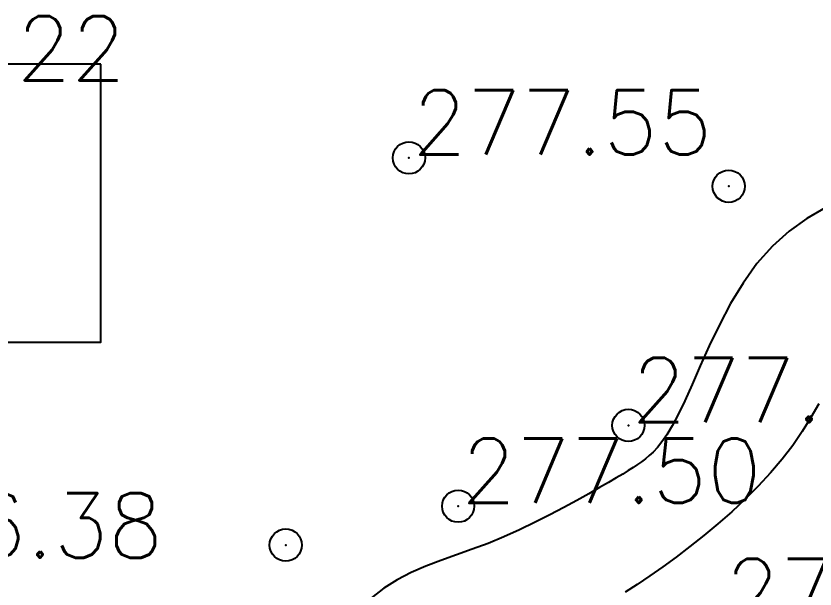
# Model space of a CAD drawing. Header units: millimetres. Extents: x 524954 to 526204, y 9523489 to 9524010.
# Drawn here: x 525580.18 to 525592.6, y 9523844.5 to 9523853.4 of the extents above; entities that cross this region are included whole.
import ezdxf

# ---------------------------------------------------------------- set-up
doc = ezdxf.new("R2010")
doc.units = ezdxf.units.MM
doc.header["$PDMODE"] = 32
doc.header["$PDSIZE"] = 0.5
for name, color, linetype in [('CN_01_00', 3, 'Continuous'), ('CN_02_00', 4, 'Continuous'), ('Signalisation', 7, 'Continuous'), ('TopoAlt', 3, 'Continuous'), ('TOPOJIS', 7, 'Continuous')]:
    doc.layers.add(name, color=color, linetype=linetype)
doc.styles.add('Simplex 1.0', font='Simplex.shx', dxfattribs={"width": 0.99, "height": 1})

# ---------------------------------------------------------------- blocks, each defined once
blk = doc.blocks.new('TCPOINT M')
at = {"color": 0}
blk.add_point((0, 0), dxfattribs=at)
at = {"layer": 'TopoAlt', "style": 'Simplex 1.0', "width": 0.99}
blk.add_attdef('ALT', (0.15, 0.15), '', height=1, dxfattribs=at)

msp = doc.modelspace()

# ---------------------------------------------------------------- linework, layer by layer
at = {"layer": 'CN_01_00', "elevation": 279, "flags": 128}
msp.add_lwpolyline([(525592.659, 9523847.378), (525592.536, 9523847.166), (525592.403, 9523846.95), (525592.256, 9523846.733), (525592.091, 9523846.518), (525591.911, 9523846.307), (525591.719, 9523846.1), (525591.516, 9523845.898), (525591.306, 9523845.703), (525591.091, 9523845.514), (525590.873, 9523845.334), (525590.656, 9523845.162), (525590.442, 9523845), (525590.233, 9523844.848), (525590.031, 9523844.707), (525589.836, 9523844.575), (525589.652, 9523844.454)], dxfattribs=at)
at = {"layer": 'CN_02_00', "elevation": 278, "flags": 128}
msp.add_lwpolyline([(525592.761, 9523850.425), (525592.476, 9523850.26), (525592.199, 9523850.062), (525591.938, 9523849.828), (525591.699, 9523849.557), (525591.484, 9523849.256), (525591.289, 9523848.936), (525591.114, 9523848.609), (525590.957, 9523848.283), (525590.816, 9523847.971), (525590.69, 9523847.681), (525590.577, 9523847.426), (525590.474, 9523847.213), (525590.382, 9523847.039), (525590.298, 9523846.899), (525590.222, 9523846.787), (525590.151, 9523846.7), (525590.086, 9523846.631), (525590.024, 9523846.575), (525589.964, 9523846.526), (525589.904, 9523846.481), (525589.842, 9523846.437), (525589.775, 9523846.392), (525589.699, 9523846.343), (525589.612, 9523846.29), (525589.51, 9523846.229), (525589.39, 9523846.159), (525589.249, 9523846.078), (525589.085, 9523845.984), (525588.9, 9523845.881), (525588.697, 9523845.77), (525588.479, 9523845.656), (525588.249, 9523845.54), (525588.01, 9523845.425), (525587.765, 9523845.315), (525587.518, 9523845.213), (525587.271, 9523845.12), (525587.026, 9523845.033), (525586.785, 9523844.947), (525586.55, 9523844.857), (525586.323, 9523844.758), (525586.105, 9523844.647), (525585.899, 9523844.517), (525585.706, 9523844.365)], dxfattribs=at)
at = {"layer": 'Signalisation', "color": 0, "elevation": 277.59}
msp.add_lwpolyline([(525581.499, 9523852.654), (525577.184, 9523852.654), (525577.184, 9523848.339), (525581.499, 9523848.339)], close=True, dxfattribs=at)

# ---------------------------------------------------------------- block references
at = {"layer": 'TOPOJIS'}
ref = msp.add_blockref('TCPOINT M', (525577.171, 9523852.353, 277.22), dxfattribs=at)
ref.add_attrib('ALT', '277.22', (525577.221, 9523852.403, 277.22), dxfattribs={"layer": 'TopoAlt', "height": 1, "style": 'Simplex 1.0', "width": 0.99})
ref = msp.add_blockref('TCPOINT M', (525586.289, 9523851.2, 277.55), dxfattribs=at)
ref.add_attrib('ALT', '277.55', (525586.339, 9523851.25, 277.55), dxfattribs={"layer": 'TopoAlt', "height": 1, "style": 'Simplex 1.0', "width": 0.99})
for p in [(525591.259, 9523850.758, 277.71), (525584.374, 9523845.187, 277.5)]:
    msp.add_blockref('TCPOINT M', p, dxfattribs=at)
ref = msp.add_blockref('TCPOINT M', (525589.7, 9523847.045, 277.62), dxfattribs=at)
ref.add_attrib('ALT', '277.62', (525589.75, 9523847.095, 277.62), dxfattribs={"layer": 'TopoAlt', "height": 1, "style": 'Simplex 1.0', "width": 0.99})
ref = msp.add_blockref('TCPOINT M', (525587.053, 9523845.79, 277.5), dxfattribs=at)
ref.add_attrib('ALT', '277.50', (525587.103, 9523845.84, 277.5), dxfattribs={"layer": 'TopoAlt', "height": 1, "style": 'Simplex 1.0', "width": 0.99})
ref = msp.add_blockref('TCPOINT M', (525577.747, 9523844.94, 276.38), dxfattribs=at)
ref.add_attrib('ALT', '276.38', (525577.797, 9523844.99, 276.38), dxfattribs={"layer": 'TopoAlt', "height": 1, "style": 'Simplex 1.0', "width": 0.99})
ref = msp.add_blockref('TCPOINT M', (525591.152, 9523843.92, 279.79), dxfattribs=at)
ref.add_attrib('ALT', '279.79', (525591.202, 9523843.97, 279.79), dxfattribs={"layer": 'TopoAlt', "height": 1, "style": 'Simplex 1.0', "width": 0.99})

doc.saveas('drawing.dxf')
